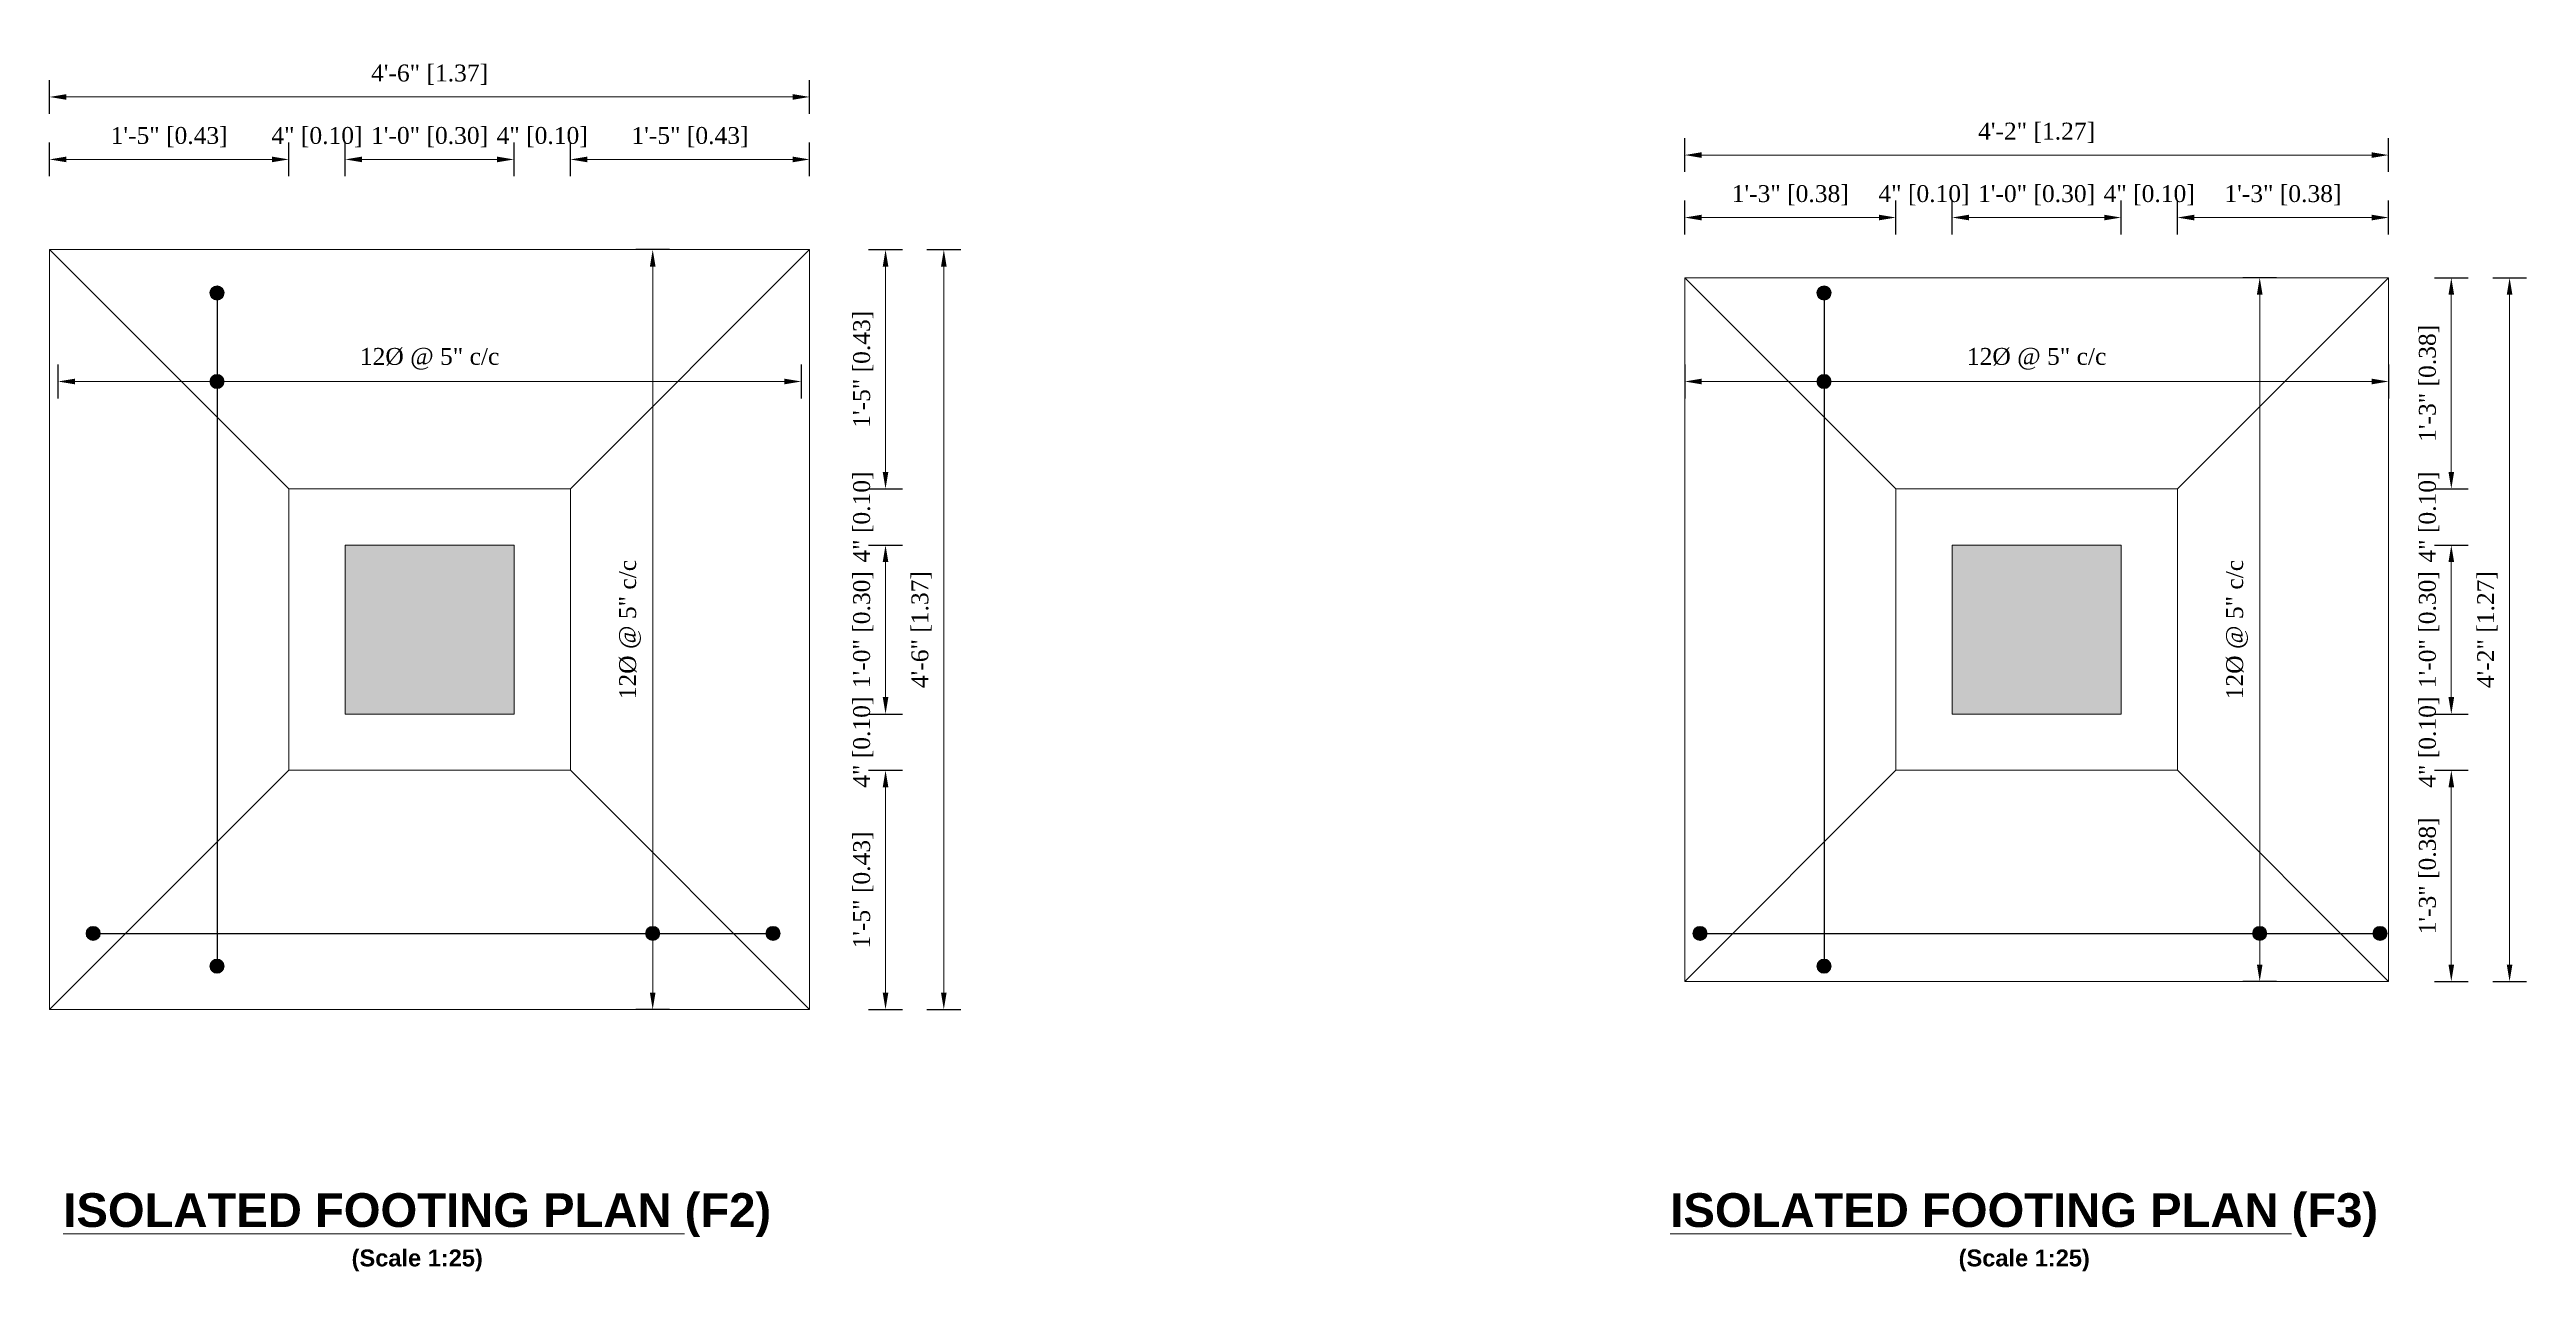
# Model space of a CAD drawing. Header units: feet. Extents: x 4160 to 31260, y -20219 to -1382.
# Drawn here: x 20847.4 to 21023.3, y -5101.1 to -5014.3 of the extents above; entities that cross this region are included whole.
import ezdxf

# ---------------------------------------------------------------- set-up
doc = ezdxf.new("R2010")
doc.units = ezdxf.units.FT
doc.header["$LTSCALE"] = 50
doc.header["$MEASUREMENT"] = 0
doc.header["$PDMODE"] = 34
for name, color, linetype, lineweight in [('IES_WR_Dimension', 7, 'Continuous', 15), ('IES_WR_Hatch ANSI31', 8, 'Continuous', 15), ('IES_WR_Rebar Concrete Line', 2, 'Continuous', 15), ('IES_WR_Rebar-Main', 1, 'Continuous', 30), ('IES_WR_Text Structure', 70, 'Continuous', 20), ('Reinforcement', 1, 'Continuous', 40)]:
    doc.layers.add(name, color=color, linetype=linetype, lineweight=lineweight)
doc.styles.add('arial', font='times.ttf')
doc.styles.add('Arial Annotation', font='arial.ttf', dxfattribs={"height": 0.06})
doc.dimstyles.new('SECS', dxfattribs={"dimtxt": 0.06, "dimasz": 0.06, "dimexe": 0.06, "dimexo": 0, "dimgap": 0.04, "dimtad": 1, "dimdec": 0, "dimzin": 3, "dimdsep": 46, "dimlunit": 4, "dimtxsty": 'arial', "dimcen": 1.25, "dimclrd": 256, "dimclrt": 3, "dimadec": 0, "dimazin": 0, "dimtfac": 1, "dimtdec": 0, "dimtix": 1, "dimtofl": 0, "dimtmove": 2, "dimatfit": 1, "dimfxl": 0.06, "dimfxlon": 1, "dimtolj": 1, "dimtzin": 0, "dimlwd": -1, "dimarcsym": 0})

# ---------------------------------------------------------------- blocks, each defined once
blk = doc.blocks.new('REBAR CUT')
at = {"layer": 'Reinforcement'}
blk.add_circle((0, 0), 0.024, dxfattribs=at)
blk = doc.blocks.new('bar towaeds viewer')
at = {"layer": 'Reinforcement'}
h = blk.add_hatch(color=256, dxfattribs=at)
h.dxf.hatch_style = 1
h.paths.add_polyline_path([(0.024, 0, 0.414214), (0, 0.024), (0, -0.024, 0.414214)])
h.paths.add_polyline_path([(0, 0.024, 0.414214), (-0.024, 0, 0.414214), (0, -0.024)])
blk.add_circle((0, 0), 0.024, dxfattribs=at)
blk = doc.blocks.new('*D577')
at = {"layer": 'Defpoints', "color": 0}
for p in [(20864.38, -5022.09), (20847.38, -5028.5), (20864.38, -5045.5)]:
    blk.add_point(p, dxfattribs=at)
at = {"layer": 'IES_WR_Dimension', "color": 0, "lineweight": -2}
for p, q in [((20847.38, -5023.29), (20847.38, -5020.89)), ((20864.38, -5023.29), (20864.38, -5020.89))]:
    blk.add_line(p, q, dxfattribs=at)
at = {"layer": 'IES_WR_Dimension'}
blk.add_line((20848.58, -5022.09), (20863.18, -5022.09), dxfattribs=at)
for points in [[(20848.58, -5021.89), (20848.58, -5022.29), (20847.38, -5022.09)], [(20863.18, -5021.89), (20863.18, -5022.29), (20864.38, -5022.09)]]:
    blk.add_solid(points, dxfattribs=at)
at = {"layer": 'IES_WR_Dimension', "color": 3, "insert": (20855.88, -5020.51), "char_height": 1.2, "attachment_point": 5, "style": 'arial'}
blk.add_mtext('\\A1;1\'-5" [0.43]', dxfattribs=at)
blk = doc.blocks.new('*D579')
at = {"layer": 'Defpoints', "color": 0}
for p in [(20868.38, -5022.09), (20864.38, -5045.5), (20868.38, -5049.5)]:
    blk.add_point(p, dxfattribs=at)
at = {"layer": 'IES_WR_Dimension', "color": 0, "lineweight": -2}
for p, q in [((20864.38, -5023.29), (20864.38, -5020.89)), ((20868.38, -5023.29), (20868.38, -5020.89))]:
    blk.add_line(p, q, dxfattribs=at)
at = {"layer": 'IES_WR_Dimension'}
for p, q in [((20863.18, -5022.09), (20861.98, -5022.09)), ((20869.58, -5022.09), (20870.78, -5022.09))]:
    blk.add_line(p, q, dxfattribs=at)
for points in [[(20863.18, -5021.89), (20863.18, -5022.29), (20864.38, -5022.09)], [(20869.58, -5021.89), (20869.58, -5022.29), (20868.38, -5022.09)]]:
    blk.add_solid(points, dxfattribs=at)
at = {"layer": 'IES_WR_Dimension', "color": 3, "insert": (20866.38, -5020.51), "char_height": 1.2, "attachment_point": 5, "style": 'arial'}
blk.add_mtext('\\A1;4" [0.10]', dxfattribs=at)
blk = doc.blocks.new('*D581')
at = {"layer": 'Defpoints', "color": 0}
for p in [(20880.38, -5022.09), (20868.38, -5049.5), (20880.38, -5049.5)]:
    blk.add_point(p, dxfattribs=at)
at = {"layer": 'IES_WR_Dimension', "color": 0, "lineweight": -2}
for p, q in [((20868.38, -5023.29), (20868.38, -5020.89)), ((20880.38, -5023.29), (20880.38, -5020.89))]:
    blk.add_line(p, q, dxfattribs=at)
at = {"layer": 'IES_WR_Dimension'}
blk.add_line((20869.58, -5022.09), (20879.18, -5022.09), dxfattribs=at)
for points in [[(20869.58, -5021.89), (20869.58, -5022.29), (20868.38, -5022.09)], [(20879.18, -5021.89), (20879.18, -5022.29), (20880.38, -5022.09)]]:
    blk.add_solid(points, dxfattribs=at)
at = {"layer": 'IES_WR_Dimension', "color": 3, "insert": (20874.38, -5020.51), "char_height": 1.2, "attachment_point": 5, "style": 'arial'}
blk.add_mtext('\\A1;1\'-0" [0.30]', dxfattribs=at)
blk = doc.blocks.new('*D583')
at = {"layer": 'Defpoints', "color": 0}
for p in [(20884.38, -5022.09), (20884.38, -5045.5), (20880.38, -5049.5)]:
    blk.add_point(p, dxfattribs=at)
at = {"layer": 'IES_WR_Dimension', "color": 0, "lineweight": -2}
for p, q in [((20880.38, -5023.29), (20880.38, -5020.89)), ((20884.38, -5023.29), (20884.38, -5020.89))]:
    blk.add_line(p, q, dxfattribs=at)
at = {"layer": 'IES_WR_Dimension'}
for p, q in [((20879.18, -5022.09), (20877.98, -5022.09)), ((20885.58, -5022.09), (20886.78, -5022.09))]:
    blk.add_line(p, q, dxfattribs=at)
for points in [[(20879.18, -5021.89), (20879.18, -5022.29), (20880.38, -5022.09)], [(20885.58, -5021.89), (20885.58, -5022.29), (20884.38, -5022.09)]]:
    blk.add_solid(points, dxfattribs=at)
at = {"layer": 'IES_WR_Dimension', "color": 3, "insert": (20882.38, -5020.51), "char_height": 1.2, "attachment_point": 5, "style": 'arial'}
blk.add_mtext('\\A1;4" [0.10]', dxfattribs=at)
blk = doc.blocks.new('*D585')
at = {"layer": 'Defpoints', "color": 0}
for p in [(20901.38, -5022.09), (20901.38, -5028.5), (20884.38, -5045.5)]:
    blk.add_point(p, dxfattribs=at)
at = {"layer": 'IES_WR_Dimension', "color": 0, "lineweight": -2}
for p, q in [((20884.38, -5023.29), (20884.38, -5020.89)), ((20901.38, -5023.29), (20901.38, -5020.89))]:
    blk.add_line(p, q, dxfattribs=at)
at = {"layer": 'IES_WR_Dimension'}
blk.add_line((20885.58, -5022.09), (20900.18, -5022.09), dxfattribs=at)
for points in [[(20885.58, -5021.89), (20885.58, -5022.29), (20884.38, -5022.09)], [(20900.18, -5021.89), (20900.18, -5022.29), (20901.38, -5022.09)]]:
    blk.add_solid(points, dxfattribs=at)
at = {"layer": 'IES_WR_Dimension', "color": 3, "insert": (20892.88, -5020.51), "char_height": 1.2, "attachment_point": 5, "style": 'arial'}
blk.add_mtext('\\A1;1\'-5" [0.43]', dxfattribs=at)
blk = doc.blocks.new('*D587')
at = {"layer": 'Defpoints', "color": 0}
for p in [(20901.38, -5017.65), (20847.38, -5028.5), (20901.38, -5028.5)]:
    blk.add_point(p, dxfattribs=at)
at = {"layer": 'IES_WR_Dimension', "color": 0, "lineweight": -2}
for p, q in [((20847.38, -5018.85), (20847.38, -5016.45)), ((20901.38, -5018.85), (20901.38, -5016.45))]:
    blk.add_line(p, q, dxfattribs=at)
at = {"layer": 'IES_WR_Dimension'}
blk.add_line((20848.58, -5017.65), (20900.18, -5017.65), dxfattribs=at)
for points in [[(20848.58, -5017.45), (20848.58, -5017.85), (20847.38, -5017.65)], [(20900.18, -5017.45), (20900.18, -5017.85), (20901.38, -5017.65)]]:
    blk.add_solid(points, dxfattribs=at)
at = {"layer": 'IES_WR_Dimension', "color": 3, "insert": (20874.38, -5016.07), "char_height": 1.2, "attachment_point": 5, "style": 'arial'}
blk.add_mtext('\\A1;4\'-6" [1.37]', dxfattribs=at)
blk = doc.blocks.new('*D589')
at = {"layer": 'Defpoints', "color": 0}
for p in [(20884.38, -5065.5), (20906.77, -5065.5), (20901.38, -5082.5)]:
    blk.add_point(p, dxfattribs=at)
at = {"layer": 'IES_WR_Dimension', "color": 0, "lineweight": -2}
for p, q in [((20905.57, -5065.5), (20907.97, -5065.5)), ((20905.57, -5082.5), (20907.97, -5082.5))]:
    blk.add_line(p, q, dxfattribs=at)
at = {"layer": 'IES_WR_Dimension'}
blk.add_line((20906.77, -5081.3), (20906.77, -5066.7), dxfattribs=at)
for points in [[(20906.57, -5066.7), (20906.97, -5066.7), (20906.77, -5065.5)], [(20906.57, -5081.3), (20906.97, -5081.3), (20906.77, -5082.5)]]:
    blk.add_solid(points, dxfattribs=at)
at = {"layer": 'IES_WR_Dimension', "color": 3, "insert": (20905.19, -5074), "char_height": 1.2, "attachment_point": 5, "rotation": 90, "style": 'arial'}
blk.add_mtext('\\A1;1\'-5" [0.43]', dxfattribs=at)
blk = doc.blocks.new('*D591')
at = {"layer": 'Defpoints', "color": 0}
for p in [(20880.38, -5061.5), (20906.77, -5061.5), (20884.38, -5065.5)]:
    blk.add_point(p, dxfattribs=at)
at = {"layer": 'IES_WR_Dimension'}
for p, q in [((20906.77, -5060.3), (20906.77, -5059.1)), ((20906.77, -5066.7), (20906.77, -5067.9))]:
    blk.add_line(p, q, dxfattribs=at)
at = {"layer": 'IES_WR_Dimension', "color": 0, "lineweight": -2}
for p, q in [((20905.57, -5061.5), (20907.97, -5061.5)), ((20905.57, -5065.5), (20907.97, -5065.5))]:
    blk.add_line(p, q, dxfattribs=at)
at = {"layer": 'IES_WR_Dimension'}
for points in [[(20906.57, -5060.3), (20906.97, -5060.3), (20906.77, -5061.5)], [(20906.57, -5066.7), (20906.97, -5066.7), (20906.77, -5065.5)]]:
    blk.add_solid(points, dxfattribs=at)
at = {"layer": 'IES_WR_Dimension', "color": 3, "insert": (20905.19, -5063.5), "char_height": 1.2, "attachment_point": 5, "rotation": 90, "style": 'arial'}
blk.add_mtext('\\A1;4" [0.10]', dxfattribs=at)
blk = doc.blocks.new('*D593')
at = {"layer": 'Defpoints', "color": 0}
for p in [(20880.38, -5049.5), (20906.77, -5049.5), (20880.38, -5061.5)]:
    blk.add_point(p, dxfattribs=at)
at = {"layer": 'IES_WR_Dimension', "color": 0, "lineweight": -2}
for p, q in [((20905.57, -5049.5), (20907.97, -5049.5)), ((20905.57, -5061.5), (20907.97, -5061.5))]:
    blk.add_line(p, q, dxfattribs=at)
at = {"layer": 'IES_WR_Dimension'}
blk.add_line((20906.77, -5060.3), (20906.77, -5050.7), dxfattribs=at)
for points in [[(20906.57, -5050.7), (20906.97, -5050.7), (20906.77, -5049.5)], [(20906.57, -5060.3), (20906.97, -5060.3), (20906.77, -5061.5)]]:
    blk.add_solid(points, dxfattribs=at)
at = {"layer": 'IES_WR_Dimension', "color": 3, "insert": (20905.19, -5055.5), "char_height": 1.2, "attachment_point": 5, "rotation": 90, "style": 'arial'}
blk.add_mtext('\\A1;1\'-0" [0.30]', dxfattribs=at)
blk = doc.blocks.new('*D595')
at = {"layer": 'Defpoints', "color": 0}
for p in [(20884.38, -5045.5), (20906.77, -5045.5), (20880.38, -5049.5)]:
    blk.add_point(p, dxfattribs=at)
at = {"layer": 'IES_WR_Dimension'}
for p, q in [((20906.77, -5044.3), (20906.77, -5043.1)), ((20906.77, -5050.7), (20906.77, -5051.9))]:
    blk.add_line(p, q, dxfattribs=at)
at = {"layer": 'IES_WR_Dimension', "color": 0, "lineweight": -2}
for p, q in [((20905.57, -5045.5), (20907.97, -5045.5)), ((20905.57, -5049.5), (20907.97, -5049.5))]:
    blk.add_line(p, q, dxfattribs=at)
at = {"layer": 'IES_WR_Dimension'}
for points in [[(20906.57, -5044.3), (20906.97, -5044.3), (20906.77, -5045.5)], [(20906.57, -5050.7), (20906.97, -5050.7), (20906.77, -5049.5)]]:
    blk.add_solid(points, dxfattribs=at)
at = {"layer": 'IES_WR_Dimension', "color": 3, "insert": (20905.19, -5047.5), "char_height": 1.2, "attachment_point": 5, "rotation": 90, "style": 'arial'}
blk.add_mtext('\\A1;4" [0.10]', dxfattribs=at)
blk = doc.blocks.new('*D597')
at = {"layer": 'Defpoints', "color": 0}
for p in [(20901.38, -5028.5), (20906.77, -5028.5), (20884.38, -5045.5)]:
    blk.add_point(p, dxfattribs=at)
at = {"layer": 'IES_WR_Dimension', "color": 0, "lineweight": -2}
for p, q in [((20905.57, -5028.5), (20907.97, -5028.5)), ((20905.57, -5045.5), (20907.97, -5045.5))]:
    blk.add_line(p, q, dxfattribs=at)
at = {"layer": 'IES_WR_Dimension'}
blk.add_line((20906.77, -5044.3), (20906.77, -5029.7), dxfattribs=at)
for points in [[(20906.57, -5029.7), (20906.97, -5029.7), (20906.77, -5028.5)], [(20906.57, -5044.3), (20906.97, -5044.3), (20906.77, -5045.5)]]:
    blk.add_solid(points, dxfattribs=at)
at = {"layer": 'IES_WR_Dimension', "color": 3, "insert": (20905.19, -5037), "char_height": 1.2, "attachment_point": 5, "rotation": 90, "style": 'arial'}
blk.add_mtext('\\A1;1\'-5" [0.43]', dxfattribs=at)
blk = doc.blocks.new('*D599')
at = {"layer": 'Defpoints', "color": 0}
for p in [(20847.98, -5029.1), (20900.78, -5029.1), (20900.78, -5037.87)]:
    blk.add_point(p, dxfattribs=at)
at = {"layer": 'IES_WR_Dimension', "color": 0, "lineweight": -2}
for p, q in [((20847.98, -5036.67), (20847.98, -5039.07)), ((20900.78, -5036.67), (20900.78, -5039.07))]:
    blk.add_line(p, q, dxfattribs=at)
at = {"layer": 'IES_WR_Dimension'}
blk.add_line((20849.18, -5037.87), (20899.58, -5037.87), dxfattribs=at)
for points in [[(20849.18, -5037.67), (20849.18, -5038.07), (20847.98, -5037.87)], [(20899.58, -5037.67), (20899.58, -5038.07), (20900.78, -5037.87)]]:
    blk.add_solid(points, dxfattribs=at)
at = {"layer": 'IES_WR_Dimension', "color": 3, "insert": (20874.38, -5036.26), "char_height": 1.2, "attachment_point": 5, "style": 'arial'}
blk.add_mtext('\\A1;12%%C @ 5" c/c', dxfattribs=at)
blk = doc.blocks.new('*D601')
at = {"layer": 'Defpoints', "color": 0}
for p in [(20890.23, -5028.5), (20901.38, -5028.5), (20901.38, -5082.5)]:
    blk.add_point(p, dxfattribs=at)
at = {"layer": 'IES_WR_Dimension', "color": 0, "lineweight": -2}
for p, q in [((20891.43, -5028.5), (20889.03, -5028.5)), ((20891.43, -5082.5), (20889.03, -5082.5))]:
    blk.add_line(p, q, dxfattribs=at)
at = {"layer": 'IES_WR_Dimension'}
blk.add_line((20890.23, -5081.3), (20890.23, -5029.7), dxfattribs=at)
for points in [[(20890.03, -5029.7), (20890.43, -5029.7), (20890.23, -5028.5)], [(20890.03, -5081.3), (20890.43, -5081.3), (20890.23, -5082.5)]]:
    blk.add_solid(points, dxfattribs=at)
at = {"layer": 'IES_WR_Dimension', "color": 3, "insert": (20888.62, -5055.5), "char_height": 1.2, "attachment_point": 5, "rotation": 90, "style": 'arial'}
blk.add_mtext('\\A1;12%%C @ 5" c/c', dxfattribs=at)
blk = doc.blocks.new('*D603')
at = {"layer": 'Defpoints', "color": 0}
for p in [(20901.38, -5028.5), (20910.91, -5028.5), (20901.38, -5082.5)]:
    blk.add_point(p, dxfattribs=at)
at = {"layer": 'IES_WR_Dimension', "color": 0, "lineweight": -2}
for p, q in [((20909.71, -5028.5), (20912.11, -5028.5)), ((20909.71, -5082.5), (20912.11, -5082.5))]:
    blk.add_line(p, q, dxfattribs=at)
at = {"layer": 'IES_WR_Dimension'}
blk.add_line((20910.91, -5081.3), (20910.91, -5029.7), dxfattribs=at)
for points in [[(20910.71, -5029.7), (20911.11, -5029.7), (20910.91, -5028.5)], [(20910.71, -5081.3), (20911.11, -5081.3), (20910.91, -5082.5)]]:
    blk.add_solid(points, dxfattribs=at)
at = {"layer": 'IES_WR_Dimension', "color": 3, "insert": (20909.33, -5055.5), "char_height": 1.2, "attachment_point": 5, "rotation": 90, "style": 'arial'}
blk.add_mtext('\\A1;4\'-6" [1.37]', dxfattribs=at)
blk = doc.blocks.new('*D633')
at = {"layer": 'Defpoints', "color": 0}
for p in [(20978.54, -5026.22), (20963.54, -5030.5), (20978.54, -5045.5)]:
    blk.add_point(p, dxfattribs=at)
at = {"layer": 'IES_WR_Dimension', "color": 0, "lineweight": -2}
for p, q in [((20963.54, -5027.42), (20963.54, -5025.02)), ((20978.54, -5027.42), (20978.54, -5025.02))]:
    blk.add_line(p, q, dxfattribs=at)
at = {"layer": 'IES_WR_Dimension'}
blk.add_line((20964.74, -5026.22), (20977.34, -5026.22), dxfattribs=at)
for points in [[(20964.74, -5026.02), (20964.74, -5026.42), (20963.54, -5026.22)], [(20977.34, -5026.02), (20977.34, -5026.42), (20978.54, -5026.22)]]:
    blk.add_solid(points, dxfattribs=at)
at = {"layer": 'IES_WR_Dimension', "color": 3, "insert": (20971.04, -5024.64), "char_height": 1.2, "attachment_point": 5, "style": 'arial'}
blk.add_mtext('\\A1;1\'-3" [0.38]', dxfattribs=at)
blk = doc.blocks.new('*D635')
at = {"layer": 'Defpoints', "color": 0}
for p in [(20982.54, -5026.22), (20978.54, -5045.5), (20982.54, -5049.5)]:
    blk.add_point(p, dxfattribs=at)
at = {"layer": 'IES_WR_Dimension', "color": 0, "lineweight": -2}
for p, q in [((20978.54, -5027.42), (20978.54, -5025.02)), ((20982.54, -5027.42), (20982.54, -5025.02))]:
    blk.add_line(p, q, dxfattribs=at)
at = {"layer": 'IES_WR_Dimension'}
for p, q in [((20977.34, -5026.22), (20976.14, -5026.22)), ((20983.74, -5026.22), (20984.94, -5026.22))]:
    blk.add_line(p, q, dxfattribs=at)
for points in [[(20977.34, -5026.02), (20977.34, -5026.42), (20978.54, -5026.22)], [(20983.74, -5026.02), (20983.74, -5026.42), (20982.54, -5026.22)]]:
    blk.add_solid(points, dxfattribs=at)
at = {"layer": 'IES_WR_Dimension', "color": 3, "insert": (20980.54, -5024.64), "char_height": 1.2, "attachment_point": 5, "style": 'arial'}
blk.add_mtext('\\A1;4" [0.10]', dxfattribs=at)
blk = doc.blocks.new('*D637')
at = {"layer": 'Defpoints', "color": 0}
for p in [(20994.54, -5026.22), (20982.54, -5049.5), (20994.54, -5049.5)]:
    blk.add_point(p, dxfattribs=at)
at = {"layer": 'IES_WR_Dimension', "color": 0, "lineweight": -2}
for p, q in [((20982.54, -5027.42), (20982.54, -5025.02)), ((20994.54, -5027.42), (20994.54, -5025.02))]:
    blk.add_line(p, q, dxfattribs=at)
at = {"layer": 'IES_WR_Dimension'}
blk.add_line((20983.74, -5026.22), (20993.34, -5026.22), dxfattribs=at)
for points in [[(20983.74, -5026.02), (20983.74, -5026.42), (20982.54, -5026.22)], [(20993.34, -5026.02), (20993.34, -5026.42), (20994.54, -5026.22)]]:
    blk.add_solid(points, dxfattribs=at)
at = {"layer": 'IES_WR_Dimension', "color": 3, "insert": (20988.54, -5024.64), "char_height": 1.2, "attachment_point": 5, "style": 'arial'}
blk.add_mtext('\\A1;1\'-0" [0.30]', dxfattribs=at)
blk = doc.blocks.new('*D639')
at = {"layer": 'Defpoints', "color": 0}
for p in [(20998.54, -5026.22), (20998.54, -5045.5), (20994.54, -5049.5)]:
    blk.add_point(p, dxfattribs=at)
at = {"layer": 'IES_WR_Dimension', "color": 0, "lineweight": -2}
for p, q in [((20994.54, -5027.42), (20994.54, -5025.02)), ((20998.54, -5027.42), (20998.54, -5025.02))]:
    blk.add_line(p, q, dxfattribs=at)
at = {"layer": 'IES_WR_Dimension'}
for p, q in [((20993.34, -5026.22), (20992.14, -5026.22)), ((20999.74, -5026.22), (21000.94, -5026.22))]:
    blk.add_line(p, q, dxfattribs=at)
for points in [[(20993.34, -5026.02), (20993.34, -5026.42), (20994.54, -5026.22)], [(20999.74, -5026.02), (20999.74, -5026.42), (20998.54, -5026.22)]]:
    blk.add_solid(points, dxfattribs=at)
at = {"layer": 'IES_WR_Dimension', "color": 3, "insert": (20996.54, -5024.64), "char_height": 1.2, "attachment_point": 5, "style": 'arial'}
blk.add_mtext('\\A1;4" [0.10]', dxfattribs=at)
blk = doc.blocks.new('*D641')
at = {"layer": 'Defpoints', "color": 0}
for p in [(21013.54, -5026.22), (21013.54, -5030.5), (20998.54, -5045.5)]:
    blk.add_point(p, dxfattribs=at)
at = {"layer": 'IES_WR_Dimension', "color": 0, "lineweight": -2}
for p, q in [((20998.54, -5027.42), (20998.54, -5025.02)), ((21013.54, -5027.42), (21013.54, -5025.02))]:
    blk.add_line(p, q, dxfattribs=at)
at = {"layer": 'IES_WR_Dimension'}
blk.add_line((20999.74, -5026.22), (21012.34, -5026.22), dxfattribs=at)
for points in [[(20999.74, -5026.02), (20999.74, -5026.42), (20998.54, -5026.22)], [(21012.34, -5026.02), (21012.34, -5026.42), (21013.54, -5026.22)]]:
    blk.add_solid(points, dxfattribs=at)
at = {"layer": 'IES_WR_Dimension', "color": 3, "insert": (21006.04, -5024.64), "char_height": 1.2, "attachment_point": 5, "style": 'arial'}
blk.add_mtext('\\A1;1\'-3" [0.38]', dxfattribs=at)
blk = doc.blocks.new('*D643')
at = {"layer": 'Defpoints', "color": 0}
for p in [(21013.54, -5021.78), (20963.54, -5030.5), (21013.54, -5030.5)]:
    blk.add_point(p, dxfattribs=at)
at = {"layer": 'IES_WR_Dimension', "color": 0, "lineweight": -2}
for p, q in [((20963.54, -5022.98), (20963.54, -5020.58)), ((21013.54, -5022.98), (21013.54, -5020.58))]:
    blk.add_line(p, q, dxfattribs=at)
at = {"layer": 'IES_WR_Dimension'}
blk.add_line((20964.74, -5021.78), (21012.34, -5021.78), dxfattribs=at)
for points in [[(20964.74, -5021.58), (20964.74, -5021.98), (20963.54, -5021.78)], [(21012.34, -5021.58), (21012.34, -5021.98), (21013.54, -5021.78)]]:
    blk.add_solid(points, dxfattribs=at)
at = {"layer": 'IES_WR_Dimension', "color": 3, "insert": (20988.54, -5020.2), "char_height": 1.2, "attachment_point": 5, "style": 'arial'}
blk.add_mtext('\\A1;4\'-2" [1.27]', dxfattribs=at)
blk = doc.blocks.new('*D645')
at = {"layer": 'Defpoints', "color": 0}
for p in [(20998.54, -5065.5), (21018, -5065.5), (21013.54, -5080.5)]:
    blk.add_point(p, dxfattribs=at)
at = {"layer": 'IES_WR_Dimension', "color": 0, "lineweight": -2}
for p, q in [((21016.8, -5065.5), (21019.2, -5065.5)), ((21016.8, -5080.5), (21019.2, -5080.5))]:
    blk.add_line(p, q, dxfattribs=at)
at = {"layer": 'IES_WR_Dimension'}
blk.add_line((21018, -5079.3), (21018, -5066.7), dxfattribs=at)
for points in [[(21017.8, -5066.7), (21018.2, -5066.7), (21018, -5065.5)], [(21017.8, -5079.3), (21018.2, -5079.3), (21018, -5080.5)]]:
    blk.add_solid(points, dxfattribs=at)
at = {"layer": 'IES_WR_Dimension', "color": 3, "insert": (21016.42, -5073), "char_height": 1.2, "attachment_point": 5, "rotation": 90, "style": 'arial'}
blk.add_mtext('\\A1;1\'-3" [0.38]', dxfattribs=at)
blk = doc.blocks.new('*D647')
at = {"layer": 'Defpoints', "color": 0}
for p in [(20994.54, -5061.5), (21018, -5061.5), (20998.54, -5065.5)]:
    blk.add_point(p, dxfattribs=at)
at = {"layer": 'IES_WR_Dimension'}
for p, q in [((21018, -5060.3), (21018, -5059.1)), ((21018, -5066.7), (21018, -5067.9))]:
    blk.add_line(p, q, dxfattribs=at)
at = {"layer": 'IES_WR_Dimension', "color": 0, "lineweight": -2}
for p, q in [((21016.8, -5061.5), (21019.2, -5061.5)), ((21016.8, -5065.5), (21019.2, -5065.5))]:
    blk.add_line(p, q, dxfattribs=at)
at = {"layer": 'IES_WR_Dimension'}
for points in [[(21017.8, -5060.3), (21018.2, -5060.3), (21018, -5061.5)], [(21017.8, -5066.7), (21018.2, -5066.7), (21018, -5065.5)]]:
    blk.add_solid(points, dxfattribs=at)
at = {"layer": 'IES_WR_Dimension', "color": 3, "insert": (21016.42, -5063.5), "char_height": 1.2, "attachment_point": 5, "rotation": 90, "style": 'arial'}
blk.add_mtext('\\A1;4" [0.10]', dxfattribs=at)
blk = doc.blocks.new('*D649')
at = {"layer": 'Defpoints', "color": 0}
for p in [(20994.54, -5049.5), (21018, -5049.5), (20994.54, -5061.5)]:
    blk.add_point(p, dxfattribs=at)
at = {"layer": 'IES_WR_Dimension', "color": 0, "lineweight": -2}
for p, q in [((21016.8, -5049.5), (21019.2, -5049.5)), ((21016.8, -5061.5), (21019.2, -5061.5))]:
    blk.add_line(p, q, dxfattribs=at)
at = {"layer": 'IES_WR_Dimension'}
blk.add_line((21018, -5060.3), (21018, -5050.7), dxfattribs=at)
for points in [[(21017.8, -5050.7), (21018.2, -5050.7), (21018, -5049.5)], [(21017.8, -5060.3), (21018.2, -5060.3), (21018, -5061.5)]]:
    blk.add_solid(points, dxfattribs=at)
at = {"layer": 'IES_WR_Dimension', "color": 3, "insert": (21016.42, -5055.5), "char_height": 1.2, "attachment_point": 5, "rotation": 90, "style": 'arial'}
blk.add_mtext('\\A1;1\'-0" [0.30]', dxfattribs=at)
blk = doc.blocks.new('*D651')
at = {"layer": 'Defpoints', "color": 0}
for p in [(20998.54, -5045.5), (21018, -5045.5), (20994.54, -5049.5)]:
    blk.add_point(p, dxfattribs=at)
at = {"layer": 'IES_WR_Dimension'}
for p, q in [((21018, -5044.3), (21018, -5043.1)), ((21018, -5050.7), (21018, -5051.9))]:
    blk.add_line(p, q, dxfattribs=at)
at = {"layer": 'IES_WR_Dimension', "color": 0, "lineweight": -2}
for p, q in [((21016.8, -5045.5), (21019.2, -5045.5)), ((21016.8, -5049.5), (21019.2, -5049.5))]:
    blk.add_line(p, q, dxfattribs=at)
at = {"layer": 'IES_WR_Dimension'}
for points in [[(21017.8, -5044.3), (21018.2, -5044.3), (21018, -5045.5)], [(21017.8, -5050.7), (21018.2, -5050.7), (21018, -5049.5)]]:
    blk.add_solid(points, dxfattribs=at)
at = {"layer": 'IES_WR_Dimension', "color": 3, "insert": (21016.42, -5047.5), "char_height": 1.2, "attachment_point": 5, "rotation": 90, "style": 'arial'}
blk.add_mtext('\\A1;4" [0.10]', dxfattribs=at)
blk = doc.blocks.new('*D653')
at = {"layer": 'Defpoints', "color": 0}
for p in [(21013.54, -5030.5), (21018, -5030.5), (20998.54, -5045.5)]:
    blk.add_point(p, dxfattribs=at)
at = {"layer": 'IES_WR_Dimension', "color": 0, "lineweight": -2}
for p, q in [((21016.8, -5030.5), (21019.2, -5030.5)), ((21016.8, -5045.5), (21019.2, -5045.5))]:
    blk.add_line(p, q, dxfattribs=at)
at = {"layer": 'IES_WR_Dimension'}
blk.add_line((21018, -5044.3), (21018, -5031.7), dxfattribs=at)
for points in [[(21017.8, -5031.7), (21018.2, -5031.7), (21018, -5030.5)], [(21017.8, -5044.3), (21018.2, -5044.3), (21018, -5045.5)]]:
    blk.add_solid(points, dxfattribs=at)
at = {"layer": 'IES_WR_Dimension', "color": 3, "insert": (21016.42, -5038), "char_height": 1.2, "attachment_point": 5, "rotation": 90, "style": 'arial'}
blk.add_mtext('\\A1;1\'-3" [0.38]', dxfattribs=at)
blk = doc.blocks.new('*D655')
at = {"layer": 'Defpoints', "color": 0}
for p in [(20963.54, -5030.5), (21013.54, -5030.5), (21013.54, -5037.87)]:
    blk.add_point(p, dxfattribs=at)
at = {"layer": 'IES_WR_Dimension', "color": 0, "lineweight": -2}
for p, q in [((20963.54, -5036.67), (20963.54, -5039.07)), ((21013.54, -5036.67), (21013.54, -5039.07))]:
    blk.add_line(p, q, dxfattribs=at)
at = {"layer": 'IES_WR_Dimension'}
blk.add_line((20964.74, -5037.87), (21012.34, -5037.87), dxfattribs=at)
for points in [[(20964.74, -5037.67), (20964.74, -5038.07), (20963.54, -5037.87)], [(21012.34, -5037.67), (21012.34, -5038.07), (21013.54, -5037.87)]]:
    blk.add_solid(points, dxfattribs=at)
at = {"layer": 'IES_WR_Dimension', "color": 3, "insert": (20988.54, -5036.26), "char_height": 1.2, "attachment_point": 5, "style": 'arial'}
blk.add_mtext('\\A1;12%%C @ 5" c/c', dxfattribs=at)
blk = doc.blocks.new('*D657')
at = {"layer": 'Defpoints', "color": 0}
for p in [(21004.39, -5030.5), (21013.54, -5030.5), (21013.54, -5080.5)]:
    blk.add_point(p, dxfattribs=at)
at = {"layer": 'IES_WR_Dimension', "color": 0, "lineweight": -2}
for p, q in [((21005.59, -5030.5), (21003.19, -5030.5)), ((21005.59, -5080.5), (21003.19, -5080.5))]:
    blk.add_line(p, q, dxfattribs=at)
at = {"layer": 'IES_WR_Dimension'}
blk.add_line((21004.39, -5079.3), (21004.39, -5031.7), dxfattribs=at)
for points in [[(21004.19, -5031.7), (21004.59, -5031.7), (21004.39, -5030.5)], [(21004.19, -5079.3), (21004.59, -5079.3), (21004.39, -5080.5)]]:
    blk.add_solid(points, dxfattribs=at)
at = {"layer": 'IES_WR_Dimension', "color": 3, "insert": (21002.78, -5055.5), "char_height": 1.2, "attachment_point": 5, "rotation": 90, "style": 'arial'}
blk.add_mtext('\\A1;12%%C @ 5" c/c', dxfattribs=at)
blk = doc.blocks.new('*D659')
at = {"layer": 'Defpoints', "color": 0}
for p in [(21013.54, -5030.5), (21022.14, -5030.5), (21013.54, -5080.5)]:
    blk.add_point(p, dxfattribs=at)
at = {"layer": 'IES_WR_Dimension', "color": 0, "lineweight": -2}
for p, q in [((21020.94, -5030.5), (21023.34, -5030.5)), ((21020.94, -5080.5), (21023.34, -5080.5))]:
    blk.add_line(p, q, dxfattribs=at)
at = {"layer": 'IES_WR_Dimension'}
blk.add_line((21022.14, -5079.3), (21022.14, -5031.7), dxfattribs=at)
for points in [[(21021.94, -5031.7), (21022.34, -5031.7), (21022.14, -5030.5)], [(21021.94, -5079.3), (21022.34, -5079.3), (21022.14, -5080.5)]]:
    blk.add_solid(points, dxfattribs=at)
at = {"layer": 'IES_WR_Dimension', "color": 3, "insert": (21020.56, -5055.5), "char_height": 1.2, "attachment_point": 5, "rotation": 90, "style": 'arial'}
blk.add_mtext('\\A1;4\'-2" [1.27]', dxfattribs=at)

msp = doc.modelspace()

# ---------------------------------------------------------------- hatches: boundary and pattern name
at = {"layer": 'IES_WR_Hatch ANSI31'}
h = msp.add_hatch(color=256, dxfattribs=at)
h.dxf.hatch_style = 1
h.paths.add_polyline_path([(20868.38, -5049.5), (20868.38, -5061.5), (20880.38, -5061.5), (20880.38, -5049.5)])
h = msp.add_hatch(color=256, dxfattribs=at)
h.dxf.hatch_style = 1
h.paths.add_polyline_path([(20982.54, -5049.5), (20982.54, -5061.5), (20994.54, -5061.5), (20994.54, -5049.5)])

# ---------------------------------------------------------------- linework, layer by layer
at = {"layer": 'IES_WR_Rebar Concrete Line'}
for points in [[(20847.38, -5028.5), (20901.38, -5028.5), (20901.38, -5082.5), (20847.38, -5082.5)], [(20963.54, -5030.5), (21013.54, -5030.5), (21013.54, -5080.5), (20963.54, -5080.5)], [(20864.38, -5045.5), (20884.38, -5045.5), (20884.38, -5065.5), (20864.38, -5065.5)], [(20978.54, -5045.5), (20998.54, -5045.5), (20998.54, -5065.5), (20978.54, -5065.5)], [(20868.38, -5049.5), (20880.38, -5049.5), (20880.38, -5061.5), (20868.38, -5061.5)], [(20982.54, -5049.5), (20994.54, -5049.5), (20994.54, -5061.5), (20982.54, -5061.5)]]:
    msp.add_lwpolyline(points, close=True, dxfattribs=at)
for points in [[(20864.38, -5045.5), (20847.38, -5028.5)], [(20884.38, -5045.5), (20901.38, -5028.5)], [(20978.54, -5045.5), (20963.54, -5030.5)], [(20998.54, -5045.5), (21013.54, -5030.5)], [(20864.38, -5065.5), (20847.38, -5082.5)], [(20884.38, -5065.5), (20901.38, -5082.5)], [(20978.54, -5065.5), (20963.54, -5080.5)], [(20998.54, -5065.5), (21013.54, -5080.5)]]:
    msp.add_lwpolyline(points, dxfattribs=at)
at = {"layer": 'IES_WR_Rebar-Main'}
for points in [[(20859.28, -5031.1), (20859.28, -5079.9)], [(20973.44, -5031.1), (20973.44, -5079.9)], [(20849.98, -5077.09), (20898.78, -5077.09)], [(20964.14, -5077.09), (21012.94, -5077.09)]]:
    msp.add_lwpolyline(points, dxfattribs=at)

# ---------------------------------------------------------------- block references
at = {"xscale": 20, "yscale": 20, "zscale": 20}
for name, p in [('bar towaeds viewer', (20859.28, -5031.58)), ('bar towaeds viewer', (20973.44, -5031.58)), ('bar towaeds viewer', (20859.28, -5037.87)), ('bar towaeds viewer', (20973.44, -5037.87)), ('REBAR CUT', (20850.48, -5077.09)), ('bar towaeds viewer', (20850.48, -5077.09)), ('bar towaeds viewer', (20890.23, -5077.09)), ('bar towaeds viewer', (20898.78, -5077.09)), ('REBAR CUT', (20964.63, -5077.09)), ('bar towaeds viewer', (20964.63, -5077.09)), ('bar towaeds viewer', (21004.39, -5077.09)), ('bar towaeds viewer', (21012.94, -5077.09)), ('REBAR CUT', (20859.28, -5079.42)), ('bar towaeds viewer', (20859.28, -5079.42)), ('REBAR CUT', (20973.44, -5079.42)), ('bar towaeds viewer', (20973.44, -5079.42))]:
    msp.add_blockref(name, p, dxfattribs=at)

# ---------------------------------------------------------------- texts
at = {"layer": 'IES_WR_Text Structure', "char_height": 2.4, "width": 61.3817, "attachment_point": 1, "style": 'Arial Annotation'}
for s, insert in [('\\pxqc;{\\fArial|b1|i0|c0|p34;\\LISOLATED FOOTING PLAN\\l (F2)\\P\\H0.5x;(Scale 1:25)}', (20842.81, -5095.55)), ('\\pxqc;{\\fArial|b1|i0|c0|p34;\\LISOLATED FOOTING PLAN\\l (F3)\\P\\H0.5x;(Scale 1:25)}', (20956.97, -5095.55))]:
    msp.add_mtext(s, dxfattribs=dict(at, insert=insert))

# ---------------------------------------------------------------- dimensions: what is measured, and where the dimension line sits
at = {"layer": 'IES_WR_Dimension'}
for base, p1, p2, picture, middle in [((20901.38, -5017.65), (20847.38, -5028.5), (20901.38, -5028.5), '*D587', (20874.38, -5016.07)), ((20864.38, -5022.09), (20847.38, -5028.5), (20864.38, -5045.5), '*D577', (20855.88, -5020.51)), ((20868.38, -5022.09), (20864.38, -5045.5), (20868.38, -5049.5), '*D579', (20866.38, -5020.51)), ((20880.38, -5022.09), (20868.38, -5049.5), (20880.38, -5049.5), '*D581', (20874.38, -5020.51)), ((20884.38, -5022.09), (20880.38, -5049.5), (20884.38, -5045.5), '*D583', (20882.38, -5020.51)), ((20901.38, -5022.09), (20884.38, -5045.5), (20901.38, -5028.5), '*D585', (20892.88, -5020.51)), ((21013.54, -5021.78), (20963.54, -5030.5), (21013.54, -5030.5), '*D643', (20988.54, -5020.2)), ((20978.54, -5026.22), (20963.54, -5030.5), (20978.54, -5045.5), '*D633', (20971.04, -5024.64)), ((20982.54, -5026.22), (20978.54, -5045.5), (20982.54, -5049.5), '*D635', (20980.54, -5024.64)), ((20994.54, -5026.22), (20982.54, -5049.5), (20994.54, -5049.5), '*D637', (20988.54, -5024.64)), ((20998.54, -5026.22), (20994.54, -5049.5), (20998.54, -5045.5), '*D639', (20996.54, -5024.64)), ((21013.54, -5026.22), (20998.54, -5045.5), (21013.54, -5030.5), '*D641', (21006.04, -5024.64))]:
    dim = msp.add_linear_dim(base=base, p1=p1, p2=p2, dimstyle='SECS', override={"dimscale": 0, "dimtix": 1, "dimtofl": 0, "dimtmove": 2, "dimatfit": 1}, dxfattribs=at)
    dim.commit()
    dim.dimension.update_dxf_attribs({"geometry": picture, "text_midpoint": middle})
for base, p1, p2, picture, middle in [((20906.77, -5028.5), (20884.38, -5045.5), (20901.38, -5028.5), '*D597', (20905.19, -5037)), ((20910.91, -5028.5), (20901.38, -5082.5), (20901.38, -5028.5), '*D603', (20909.33, -5055.5)), ((21018, -5030.5), (20998.54, -5045.5), (21013.54, -5030.5), '*D653', (21016.42, -5038)), ((21022.14, -5030.5), (21013.54, -5080.5), (21013.54, -5030.5), '*D659', (21020.56, -5055.5)), ((20906.77, -5045.5), (20880.38, -5049.5), (20884.38, -5045.5), '*D595', (20905.19, -5047.5)), ((21018, -5045.5), (20994.54, -5049.5), (20998.54, -5045.5), '*D651', (21016.42, -5047.5)), ((20906.77, -5049.5), (20880.38, -5061.5), (20880.38, -5049.5), '*D593', (20905.19, -5055.5)), ((21018, -5049.5), (20994.54, -5061.5), (20994.54, -5049.5), '*D649', (21016.42, -5055.5)), ((20906.77, -5061.5), (20884.38, -5065.5), (20880.38, -5061.5), '*D591', (20905.19, -5063.5)), ((21018, -5061.5), (20998.54, -5065.5), (20994.54, -5061.5), '*D647', (21016.42, -5063.5)), ((20906.77, -5065.5), (20901.38, -5082.5), (20884.38, -5065.5), '*D589', (20905.19, -5074)), ((21018, -5065.5), (21013.54, -5080.5), (20998.54, -5065.5), '*D645', (21016.42, -5073))]:
    dim = msp.add_linear_dim(base=base, p1=p1, p2=p2, angle=90, dimstyle='SECS', override={"dimscale": 0, "dimtix": 1, "dimtofl": 0, "dimtmove": 2, "dimatfit": 1}, dxfattribs=at)
    dim.commit()
    dim.dimension.update_dxf_attribs({"geometry": picture, "text_midpoint": middle})
for base, p1, p2, picture, middle in [((20890.23, -5028.5), (20901.38, -5082.5), (20901.38, -5028.5), '*D601', (20888.62, -5055.5)), ((21004.39, -5030.5), (21013.54, -5080.5), (21013.54, -5030.5), '*D657', (21002.78, -5055.5))]:
    dim = msp.add_linear_dim(base=base, p1=p1, p2=p2, angle=90, text='12%%C @ 5" c/c', dimstyle='SECS', override={"dimscale": 0, "dimtix": 1, "dimtofl": 0, "dimtmove": 2, "dimatfit": 1}, dxfattribs=at)
    dim.commit()
    dim.dimension.update_dxf_attribs({"geometry": picture, "text_midpoint": middle})
for base, p1, p2, picture, middle in [((20900.78, -5037.87), (20847.98, -5029.1), (20900.78, -5029.1), '*D599', (20874.38, -5036.26)), ((21013.54, -5037.87), (20963.54, -5030.5), (21013.54, -5030.5), '*D655', (20988.54, -5036.26))]:
    dim = msp.add_linear_dim(base=base, p1=p1, p2=p2, text='12%%C @ 5" c/c', dimstyle='SECS', override={"dimscale": 0, "dimtix": 1, "dimtofl": 0, "dimtmove": 2, "dimatfit": 1}, dxfattribs=at)
    dim.commit()
    dim.dimension.update_dxf_attribs({"geometry": picture, "text_midpoint": middle})

doc.saveas('drawing.dxf')
